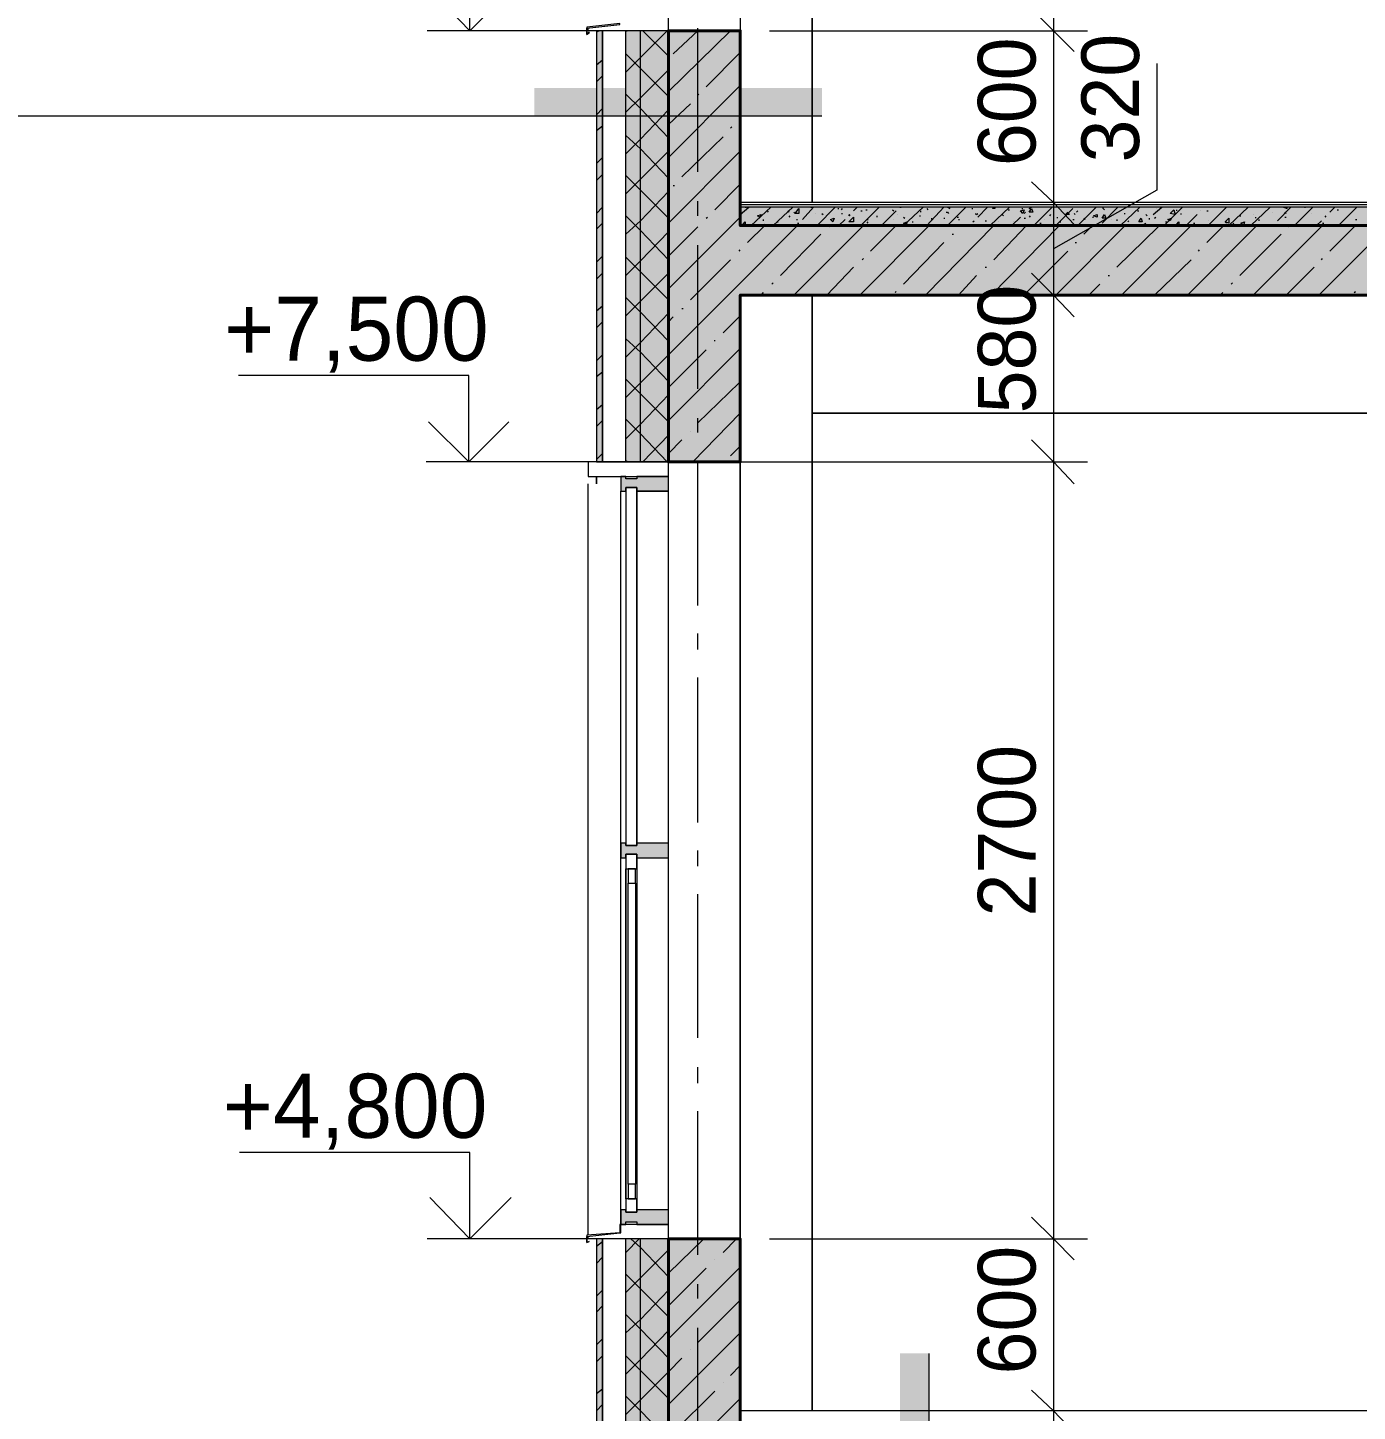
# Model space of a CAD drawing. Header units: millimetres. Extents: x -135211 to 49383, y -8033 to 228499.
# Drawn here: x -105773 to -101153, y 52855 to 57664 of the extents above; entities that cross this region are included whole.
import ezdxf

# ---------------------------------------------------------------- set-up
doc = ezdxf.new("R2010")
doc.units = ezdxf.units.MM
doc.layers.add('PDF _Геометрия', color=7, linetype='Continuous', true_color=0x1d1d1d)
doc.layers.add('PDF _Сплошная заливка', color=7, linetype='Continuous', true_color=0xffffff)
doc.layers.add('PDF _Текст', color=7, linetype='Continuous')

msp = doc.modelspace()

# ---------------------------------------------------------------- hatches: boundary and pattern name
at = {"layer": 'PDF _Сплошная заливка', "transparency": 33554559}
h = msp.add_hatch(color=256, dxfattribs=at)
h.paths.add_polyline_path([(-103775.1, 53454.1), (-103796.3, 53454.1), (-103796.3, 51955.6), (-103775.1, 51955.6)])
h.paths.add_polyline_path([(-103796.3, 60354), (-103775.1, 60354), (-103775.1, 62474.8), (-103796.3, 62474.8)])
h.paths.add_polyline_path([(-103796.3, 56154.8), (-103775.1, 56154.8), (-103775.1, 57653.3), (-103796.3, 57653.3)])
h = msp.add_hatch(color=256, dxfattribs=at)
h.paths.add_polyline_path([(-103643.9, 53454.1), (-103694.7, 53454.1), (-103694.7, 52133.4), (-103643.9, 52133.4)])
h.paths.add_polyline_path([(-103694.7, 60354), (-103643.9, 60354), (-103643.9, 62373.2), (-103694.7, 62373.2)])
h.paths.add_polyline_path([(-103694.7, 56154.8), (-103643.9, 56154.8), (-103643.9, 57653.3), (-103694.7, 57653.3)])
h = msp.add_hatch(color=256, dxfattribs=at)
h.paths.add_polyline_path([(-103546.5, 53454.1), (-103643.9, 53454.1), (-103643.9, 52133.4), (-103546.5, 52133.4)])
h.paths.add_polyline_path([(-103643.9, 60354), (-103546.5, 60354), (-103546.5, 62373.2), (-103643.9, 62373.2)])
h.paths.add_polyline_path([(-103643.9, 56154.8), (-103546.5, 56154.8), (-103546.5, 57653.3), (-103643.9, 57653.3)])
h = msp.add_hatch(color=256, dxfattribs=at)
h.paths.add_polyline_path([(-93497.2, 56734.7), (-93497.2, 56975.8), (-103546.2, 56975.8), (-103546.2, 56734.7)])
h.paths.add_polyline_path([(-9652.8, 56734.7), (-9652.8, 56975.8), (-22999.7, 56975.8), (-22999.7, 56734.7)])
h.paths.add_polyline_path([(-23351, 56734.7), (-23351, 56975.8), (-26352.2, 56975.8), (-26352.2, 56734.7)])
h.paths.add_polyline_path([(-26398.8, 56734.7), (-26398.8, 56975.8), (-44097.3, 56975.8), (-44097.3, 56734.7)])
h.paths.add_polyline_path([(-45350.3, 56734.7), (-45350.3, 56975.8), (-50899.8, 56975.8), (-50899.8, 56734.7)])
for points in [[(-103656.6, 56065.9), (-103656.6, 56053.2), (-103546.5, 56053.2), (-103546.5, 56104), (-103656.6, 56104), (-103656.6, 56095.5), (-103694.7, 56095.5), (-103694.7, 56104), (-103711.6, 56104), (-103711.6, 56053.2), (-103694.7, 56053.2), (-103694.7, 56065.9)], [(-103656.6, 54791.7), (-103656.6, 54779), (-103546.5, 54779), (-103546.5, 54829.8), (-103656.6, 54829.8), (-103656.6, 54821.4), (-103694.7, 54821.4), (-103694.7, 54829.8), (-103711.6, 54829.8), (-103711.6, 54779), (-103694.7, 54779), (-103694.7, 54791.7)], [(-103656.6, 53513.4), (-103656.6, 53504.9), (-103546.5, 53504.9), (-103546.5, 53555.7), (-103656.6, 53555.7), (-103656.6, 53547.2), (-103694.7, 53547.2), (-103694.7, 53555.7), (-103711.6, 53555.7), (-103711.6, 53504.9), (-103694.7, 53504.9), (-103694.7, 53513.4)]]:
    msp.add_hatch(color=7, dxfattribs=at).paths.add_polyline_path(points)

# ---------------------------------------------------------------- linework, layer by layer
at = {"layer": 'PDF _Геометрия', "color": 7, "lineweight": 9}
for points in [[(-102208.9, 61056.7), (-102208.9, 60354), (-102208.9, 57653.3), (-102208.9, 57056.4), (-102208.9, 56734.7), (-102208.9, 56154.8), (-102208.9, 53454.1), (-102208.9, 52734.5)], [(-103047, 60354), (-103047, 57056.4), (-103047, 60933.9)], [(-103546.5, 60354), (-103296.8, 60354), (-103296.8, 57653.3), (-103546.5, 57653.3), (-103825.9, 57653.3), (-103825.9, 57661.8)], [(-103377.2, 57653.3), (-103847.1, 57653.3), (-104236.5, 57653.3), (-104236.5, 57953.8), (-105036.6, 57953.8)], [(-103546.5, 57653.3), (-103546.5, 57704.1)], [(-103444.9, 57162.3), (-103444.9, 57661.8)], [(-104084.1, 57653.3), (-104384.7, 57653.3)], [(-103694.7, 56154.8), (-103694.7, 57653.3)], [(-103643.9, 56154.8), (-103643.9, 57653.3)], [(-103195.2, 57653.3), (-102208.9, 57653.3), (-102090.3, 57653.3)], [(-101849, 57539), (-101849, 57098.8), (-102208.9, 56895.6)], [(-121012.2, 54156.8), (-106010.2, 54156.8), (-106010.2, 57357), (-103013.1, 57357)], [(-103444.9, 57009.9), (-103444.9, 57060.7)], [(-93497.2, 57048), (-96045.5, 57048), (-103296.8, 57048)], [(-93497.2, 57039.5), (-96045.5, 57039.5), (-103296.8, 57039.5)], [(-102103, 57056.4), (-102208.9, 57056.4), (-102331.6, 57056.4)], [(-103444.9, 56408.8), (-103444.9, 56908.3)], [(-96346.1, 56734.7), (-103047, 56734.7), (-103047, 56324.1), (-96346.1, 56324.1), (-103047, 56324.1), (-103047, 52857.2), (-103047, 56734.7)], [(-102103, 56734.7), (-102208.9, 56734.7), (-102331.6, 56734.7)], [(-103436.5, 56154.8), (-103952.9, 56154.8), (-104240.7, 56154.8), (-104240.7, 56455.3), (-105040.8, 56455.3)], [(-103444.9, 56256.4), (-103444.9, 56307.2)], [(-104088.3, 56154.8), (-104388.9, 56154.8)], [(-103546.5, 56154.8), (-103296.8, 56154.8)], [(-103444.9, 55655.3), (-103444.9, 56154.8)], [(-103356, 56154.8), (-102208.9, 56154.8), (-102090.3, 56154.8)], [(-103825.9, 53466.8), (-103825.9, 53530.3), (-103825.9, 54804.4), (-103825.9, 56078.6)], [(-103796.3, 56078.6), (-103796.3, 56104)], [(-103546.5, 53530.3), (-103546.5, 54804.4), (-103546.5, 56078.6)], [(-103546.5, 53504.9), (-103656.6, 53504.9), (-103694.7, 53504.9), (-103711.6, 53504.9), (-103711.6, 54804.4), (-103711.6, 56053.2), (-103694.7, 56053.2), (-103694.7, 54829.8)], [(-103296.8, 53454.1), (-103546.5, 53454.1), (-103546.5, 53504.9), (-103546.5, 54804.4), (-103546.5, 56053.2), (-103656.6, 56053.2), (-103656.6, 54829.8)], [(-103444.9, 55502.9), (-103444.9, 55557.9)], [(-103444.9, 54901.8), (-103444.9, 55405.5)], [(-103660.8, 54740.9), (-103656.6, 54740.9), (-103656.6, 54791.7), (-103694.7, 54791.7), (-103694.7, 54740.9), (-103656.6, 54740.9), (-103656.6, 53593.8), (-103660.8, 53593.8)], [(-103694.7, 54779), (-103694.7, 53555.7)], [(-103656.6, 54779), (-103656.6, 53555.7)], [(-103444.9, 54749.4), (-103444.9, 54804.4)], [(-103686.2, 53593.8), (-103694.7, 53593.8), (-103694.7, 54740.9), (-103686.2, 54740.9)], [(-103444.9, 54152.6), (-103444.9, 54652.1)], [(-103444.9, 53995.9), (-103444.9, 54051)], [(-103444.9, 53399.1), (-103444.9, 53898.6)], [(-103440.7, 53454.1), (-103834.4, 53454.1), (-104236.5, 53454.1), (-104236.5, 53754.6), (-105036.6, 53754.6)], [(-103711.6, 53475.3), (-103715.8, 53475.3), (-103711.6, 53475.3)], [(-104084.1, 53454.1), (-104384.7, 53454.1)], [(-103546.5, 53454.1), (-103825.9, 53454.1), (-103825.9, 53462.6)], [(-103694.7, 52133.4), (-103694.7, 53454.1)], [(-103643.9, 52133.4), (-103643.9, 53454.1)], [(-103195.2, 53454.1), (-102208.9, 53454.1), (-102090.3, 53454.1)], [(-103444.9, 53246.7), (-103444.9, 53297.5)], [(-103444.9, 52645.6), (-103444.9, 53145.1)], [(-118137.9, 35256.1), (-102640.6, 35256.1), (-102640.6, 38054.2), (-102640.6, 53056.2)], [(-102103, 52857.2), (-102208.9, 52857.2), (-102331.6, 52857.2)]]:
    msp.add_lwpolyline(points, dxfattribs=at)
at = {"layer": 'PDF _Геометрия', "color": 7, "lineweight": 18}
for points in [[(-104092.6, 57797.2), (-104236.5, 57653.3), (-104376.2, 57797.2)], [(-102136.9, 57581.3), (-102208.9, 57653.3), (-102285.1, 57729.5)], [(-102136.9, 56980.2), (-102208.9, 57056.4), (-102285.1, 57128.4)], [(-102136.9, 56658.5), (-102208.9, 56734.7), (-102285.1, 56810.9)], [(-104101, 56294.5), (-104240.7, 56154.8), (-104380.4, 56294.5)], [(-102136.9, 56078.6), (-102208.9, 56154.8), (-102285.1, 56231)], [(-104092.6, 53598), (-104236.5, 53454.1), (-104376.2, 53598)], [(-102136.9, 53382.1), (-102208.9, 53454.1), (-102285.1, 53530.3)], [(-102136.9, 52781), (-102208.9, 52857.2), (-102285.1, 52929.2)]]:
    msp.add_lwpolyline(points, dxfattribs=at)
at = {"layer": 'PDF _Геометрия', "color": 7, "lineweight": 9}
for points in [[(-103715.8, 57678.7), (-103830.1, 57666), (-103830.1, 57640.6), (-103821.7, 57644.8), (-103821.7, 57649.1), (-103830.1, 57640.6), (-103830.1, 57661.8), (-103715.8, 57674.5)], [(-103775.1, 57653.3), (-103796.3, 57653.3), (-103796.3, 56154.8), (-103775.1, 56154.8)], [(-103775.1, 56154.8), (-103694.7, 56154.8), (-103643.9, 56154.8), (-103546.5, 56154.8), (-103546.5, 57653.3), (-103643.9, 57653.3), (-103694.7, 57653.3), (-103775.1, 57653.3)], [(-103296.8, 56976), (-96045.5, 56976), (-96045.5, 57039.5), (-96045.5, 57048), (-96045.5, 57056.4), (-103296.8, 57056.4), (-103296.8, 57048), (-103296.8, 57039.5)], [(-103296.8, 53454.1), (-103296.8, 56154.8)], [(-103796.3, 56104), (-103796.3, 56078.6)], [(-103796.3, 56104), (-103796.3, 56078.6)], [(-103656.6, 54821.4), (-103656.6, 56065.9), (-103694.7, 56065.9), (-103694.7, 54821.4)], [(-103686.2, 53644.6), (-103686.2, 54690.2), (-103660.8, 54690.2), (-103660.8, 54740.9), (-103686.2, 54740.9), (-103686.2, 54690.2), (-103660.8, 54690.2), (-103660.8, 53644.6)], [(-103660.8, 53593.8), (-103660.8, 53644.6), (-103686.2, 53644.6), (-103686.2, 53593.8)], [(-103656.6, 53547.2), (-103656.6, 53593.8), (-103694.7, 53593.8), (-103694.7, 53547.2)], [(-103715.8, 53475.3), (-103830.1, 53466.8), (-103830.1, 53441.4), (-103821.7, 53445.6), (-103830.1, 53441.4), (-103830.1, 53462.6)], [(-103715.8, 53504.9), (-103715.8, 53475.3), (-103711.6, 53475.3), (-103711.6, 53504.9)], [(-103775.1, 53454.1), (-103796.3, 53454.1), (-103796.3, 51955.6), (-103775.1, 51955.6), (-103775.1, 52133.4)], [(-103775.1, 52133.4), (-103694.7, 52133.4), (-103643.9, 52133.4), (-103546.5, 52133.4), (-103546.5, 53454.1), (-103643.9, 53454.1), (-103694.7, 53454.1), (-103775.1, 53454.1)], [(-103296.8, 52776.8), (-95546, 52776.8), (-95546, 52840.3), (-95546, 52848.8), (-95546, 52857.2), (-103296.8, 52857.2), (-103296.8, 52848.8), (-103296.8, 52840.3)]]:
    msp.add_lwpolyline(points, close=True, dxfattribs=at)
at = {"layer": 'PDF _Геометрия', "lineweight": 9}
for points in [[(-103796.3, 57649.1), (-103787.8, 57653.3)], [(-103694.7, 57509.4), (-103643.9, 57560.2), (-103550.7, 57653.3)], [(-103694.7, 57653.3), (-103690.4, 57653.3)], [(-103546.5, 57564.4), (-103635.4, 57653.3)], [(-103546.5, 57441.6), (-103330.6, 57653.3)], [(-103529.6, 57572.9), (-103444.9, 57653.3)], [(-103546.5, 57424.7), (-103643.9, 57522.1), (-103694.7, 57572.9)], [(-103415.3, 57458.6), (-103296.8, 57577.1)], [(-103796.3, 57534.8), (-103775.1, 57551.7)], [(-103694.7, 57369.7), (-103643.9, 57420.5), (-103546.5, 57517.8)], [(-103796.3, 57475.5), (-103775.1, 57496.7)], [(-103546.5, 57280.8), (-103643.9, 57382.4), (-103694.7, 57433.2)], [(-103546.5, 57213.1), (-103296.8, 57462.8)], [(-103444.9, 57428.9), (-103440.7, 57433.2)], [(-103796.3, 57361.2), (-103775.1, 57382.4)], [(-103694.7, 57225.8), (-103643.9, 57276.6), (-103546.5, 57378.2)], [(-103546.5, 57327.4), (-103470.3, 57399.3)], [(-103796.3, 57306.2), (-103775.1, 57323.1)], [(-103301, 57344.3), (-103296.8, 57348.5)], [(-103546.5, 57141.1), (-103643.9, 57242.7), (-103694.7, 57289.3)], [(-103499.9, 57145.3), (-103356, 57285)], [(-103330.6, 57314.7), (-103326.4, 57318.9)], [(-103694.7, 57086.1), (-103643.9, 57136.9), (-103546.5, 57234.2)], [(-103546.5, 56984.5), (-103296.8, 57234.2)], [(-103796.3, 57191.9), (-103775.1, 57213.1)], [(-103796.3, 57132.6), (-103775.1, 57153.8)], [(-103546.5, 57001.4), (-103643.9, 57098.8), (-103694.7, 57149.6)], [(-103694.7, 56946.4), (-103643.9, 56992.9), (-103546.5, 57094.5)], [(-103529.6, 57115.7), (-103525.3, 57115.7)], [(-103385.7, 57031), (-103296.8, 57119.9)], [(-103796.3, 57018.3), (-103775.1, 57039.5)], [(-103296.8, 57014.1), (-103267.1, 57039.5)], [(-103279.8, 57039.5), (-103275.6, 57039.5)], [(-103258.7, 56976), (-103190.9, 57039.5)], [(-103182.5, 56976), (-103114.7, 57039.5)], [(-103080.9, 56997.2), (-103042.8, 57039.5)], [(-103051.2, 57039.5), (-103047, 57039.5)], [(-103030.1, 56976), (-102966.6, 57039.5)], [(-102958.1, 57035.3), (-102953.9, 57035.3)], [(-102945.4, 57031), (-102941.2, 57035.3)], [(-102903.1, 57026.8), (-102890.4, 57039.5)], [(-102877.7, 56976), (-102814.2, 57039.5)], [(-102742.2, 57039.5), (-102738, 57039.5)], [(-102729.5, 56976), (-102661.8, 57039.5)], [(-102649.1, 56976), (-102589.8, 57039.5)], [(-102649.1, 57035.3), (-102644.9, 57031)], [(-102577.1, 56976), (-102513.6, 57039.5)], [(-102577.1, 57039.5), (-102577.1, 57039.5)], [(-102577.1, 57039.5), (-102568.7, 57035.3), (-102568.7, 57039.5)], [(-102492.5, 57035.3), (-102488.2, 57035.3)], [(-102471.3, 57005.6), (-102437.4, 57039.5)], [(-102429, 56976), (-102361.3, 57039.5)], [(-102412, 57039.5), (-102412, 57035.3), (-102420.5, 57035.3), (-102416.3, 57039.5)], [(-102318.9, 57035.3), (-102314.7, 57035.3)], [(-102293.5, 57035.3), (-102285.1, 57039.5)], [(-102276.6, 56976), (-102213.1, 57039.5)], [(-102200.4, 56976), (-102141.1, 57035.3)], [(-102124.2, 56976), (-102060.7, 57039.5)], [(-102039.5, 56984.5), (-101984.5, 57039.5)], [(-102031.1, 57031), (-102035.3, 57035.3), (-102035.3, 57039.5)], [(-101976, 56976), (-101908.3, 57039.5)], [(-101861.7, 57014.1), (-101832.1, 57039.5)], [(-101849, 57035.3), (-101849, 57035.3)], [(-101823.7, 56976), (-101760.2, 57039.5)], [(-101671.3, 56976), (-101607.8, 57039.5)], [(-101599.3, 56976), (-101531.6, 57039.5)], [(-101582.4, 57039.5), (-101582.4, 57039.5)], [(-101523.1, 56976), (-101455.4, 57039.5)], [(-101430, 56992.9), (-101383.4, 57039.5)], [(-101408.8, 57039.5), (-101396.1, 57035.3), (-101396.1, 57039.5)], [(-101370.7, 56976), (-101307.2, 57039.5)], [(-101336.8, 57039.5), (-101332.6, 57039.5)], [(-101298.7, 57039.5), (-101298.7, 57039.5)], [(-101248, 57022.6), (-101231, 57039.5)], [(-101218.3, 56976), (-101154.8, 57039.5)], [(-103796.3, 56963.3), (-103775.1, 56984.5)], [(-103546.5, 56857.5), (-103643.9, 56959.1), (-103694.7, 57009.9)], [(-103546.5, 56755.9), (-103326.4, 56976), (-103296.8, 57005.6)], [(-103415.3, 57001.4), (-103411.1, 57005.6)], [(-103233.3, 57005.6), (-103233.3, 57005.6)], [(-103216.3, 56992.9), (-103216.3, 56997.2)], [(-103212.1, 56984.5), (-103212.1, 56984.5)], [(-103203.6, 57026.8), (-103199.4, 57022.6)], [(-103169.8, 56988.7), (-103165.5, 56988.7)], [(-103131.7, 57026.8), (-103127.4, 57022.6)], [(-103127.4, 57005.6), (-103123.2, 57009.9)], [(-103110.5, 57022.6), (-103106.3, 57018.3)], [(-103102, 56997.2), (-103097.8, 56997.2)], [(-103097.8, 56984.5), (-103093.6, 56984.5)], [(-103034.3, 57018.3), (-103034.3, 57018.3)], [(-103013.1, 57018.3), (-103008.9, 57014.1)], [(-102987.7, 57014.1), (-102987.7, 57014.1)], [(-102953.9, 56976), (-102932.7, 56997.2)], [(-102945.4, 57018.3), (-102941.2, 57018.3)], [(-102920, 57009.9), (-102915.8, 57014.1)], [(-102920, 57014.1), (-102915.8, 57009.9)], [(-102877.7, 57026.8), (-102873.5, 57026.8)], [(-102860.8, 57031), (-102856.5, 57031)], [(-102856.5, 56997.2), (-102852.3, 56997.2)], [(-102856.5, 56984.5), (-102852.3, 56988.7)], [(-102822.7, 57009.9), (-102822.7, 57005.6)], [(-102805.7, 56976), (-102754.9, 57026.8)], [(-102767.6, 57031), (-102763.4, 57026.8)], [(-102763.4, 56997.2), (-102763.4, 56997.2)], [(-102750.7, 57014.1), (-102750.7, 57014.1)], [(-102729.5, 57005.6), (-102725.3, 57001.4)], [(-102699.9, 56988.7), (-102695.7, 56988.7)], [(-102674.5, 57009.9), (-102670.3, 57009.9)], [(-102670.3, 57026.8), (-102670.3, 57022.6)], [(-102632.2, 57001.4), (-102632.2, 56997.2)], [(-102589.8, 57001.4), (-102585.6, 57001.4)], [(-102581.4, 57022.6), (-102577.1, 57022.6), (-102572.9, 57018.3)], [(-102543.3, 57005.6), (-102539, 57005.6)], [(-102539, 56997.2), (-102534.8, 56997.2)], [(-102488.2, 56988.7), (-102484, 56992.9)], [(-102479.8, 57018.3), (-102479.8, 57014.1)], [(-102475.5, 57014.1), (-102471.3, 57018.3)], [(-102445.9, 56992.9), (-102441.7, 56992.9)], [(-102399.3, 56988.7), (-102399.3, 56988.7)], [(-102386.6, 57014.1), (-102382.4, 57009.9)], [(-102365.5, 57031), (-102361.3, 57031)], [(-102352.8, 56976), (-102323.2, 57005.6)], [(-102348.6, 56988.7), (-102348.6, 56988.7)], [(-102310.5, 57018.3), (-102306.2, 57022.6)], [(-102310.5, 57001.4), (-102306.2, 57001.4)], [(-102293.5, 57009.9), (-102289.3, 57005.6)], [(-102255.4, 56984.5), (-102251.2, 56984.5)], [(-102238.5, 56997.2), (-102238.5, 56997.2)], [(-102221.6, 57009.9), (-102217.3, 57014.1)], [(-102196.2, 57005.6), (-102196.2, 57001.4)], [(-102187.7, 56988.7), (-102183.5, 56988.7)], [(-102141.1, 56997.2), (-102136.9, 56997.2)], [(-102136.9, 57018.3), (-102132.7, 57014.1)], [(-102128.4, 57022.6), (-102124.2, 57026.8)], [(-102103, 57001.4), (-102098.8, 56997.2)], [(-102073.4, 57005.6), (-102069.2, 57005.6)], [(-102005.7, 56997.2), (-102005.7, 56997.2)], [(-101988.7, 56997.2), (-101988.7, 56992.9)], [(-101963.3, 57018.3), (-101959.1, 57018.3)], [(-101950.6, 56988.7), (-101946.4, 56992.9)], [(-101916.8, 57026.8), (-101912.5, 57026.8)], [(-101912.5, 56992.9), (-101908.3, 56992.9)], [(-101899.8, 56976), (-101887.1, 56984.5)], [(-101887.1, 57014.1), (-101882.9, 57009.9)], [(-101874.4, 56997.2), (-101874.4, 57001.4)], [(-101857.5, 57001.4), (-101853.3, 57005.6)], [(-101819.4, 56988.7), (-101815.2, 56988.7)], [(-101781.3, 57031), (-101781.3, 57026.8)], [(-101764.4, 57014.1), (-101764.4, 57018.3)], [(-101747.5, 56976), (-101709.4, 57014.1)], [(-101739, 56984.5), (-101739, 56984.5)], [(-101722.1, 56984.5), (-101717.8, 56984.5)], [(-101696.7, 57026.8), (-101696.7, 57026.8)], [(-101675.5, 57026.8), (-101671.3, 57026.8)], [(-101671.3, 56992.9), (-101671.3, 56992.9)], [(-101612, 56988.7), (-101607.8, 56984.5)], [(-101586.6, 56980.2), (-101582.4, 56984.5)], [(-101561.2, 57009.9), (-101557, 57009.9)], [(-101514.6, 57014.1), (-101514.6, 57014.1)], [(-101506.2, 57005.6), (-101506.2, 57001.4)], [(-101493.5, 56992.9), (-101493.5, 56997.2)], [(-101446.9, 57022.6), (-101446.9, 57022.6)], [(-101404.6, 57022.6), (-101400.3, 57018.3)], [(-101404.6, 57005.6), (-101400.3, 57005.6)], [(-101311.4, 57018.3), (-101311.4, 57018.3)], [(-101294.5, 56976), (-101277.6, 56992.9)], [(-101273.4, 56984.5), (-101269.1, 56984.5)], [(-101264.9, 57005.6), (-101260.7, 57009.9)], [(-101222.6, 57031), (-101218.3, 57031)], [(-101159.1, 56997.2), (-101154.8, 56997.2)], [(-103694.7, 56379.1), (-103643.9, 56429.9), (-103546.5, 56527.3), (-103339.1, 56734.7), (-103097.8, 56976)], [(-103694.7, 56802.5), (-103643.9, 56853.3), (-103546.5, 56954.8)], [(-103546.5, 56870.2), (-103444.9, 56971.8)], [(-103271.4, 56916.7), (-103212.1, 56976)], [(-103157.1, 56976), (-103152.8, 56980.2), (-103152.8, 56976)], [(-103157.1, 56802.5), (-103017.4, 56946.4)], [(-103110.5, 56734.7), (-102869.2, 56976)], [(-102987.7, 56971.8), (-102983.5, 56976)], [(-102958.1, 56980.2), (-102958.1, 56980.2)], [(-102881.9, 56734.7), (-102640.6, 56976)], [(-102843.8, 56887.1), (-102754.9, 56976)], [(-102767.6, 56976), (-102763.4, 56980.2)], [(-102712.6, 56976), (-102712.6, 56976)], [(-102712.6, 56976), (-102712.6, 56976)], [(-102653.3, 56734.7), (-102416.3, 56976)], [(-102560.2, 56946.4), (-102556, 56946.4)], [(-102530.6, 56971.8), (-102530.6, 56976)], [(-102500.9, 56976), (-102500.9, 56976)], [(-102492.5, 56976), (-102492.5, 56976)], [(-102424.7, 56734.7), (-102187.7, 56976)], [(-102416.3, 56857.5), (-102302, 56976)], [(-102344.3, 56980.2), (-102340.1, 56980.2)], [(-102297.8, 56976), (-102293.5, 56976)], [(-102200.4, 56734.7), (-101959.1, 56976)], [(-102158.1, 56980.2), (-102158.1, 56980.2)], [(-102103, 56946.4), (-102073.4, 56976)], [(-102094.6, 56976), (-102090.3, 56976)], [(-102064.9, 56976), (-102060.7, 56976)], [(-102039.5, 56976), (-102035.3, 56980.2)], [(-101988.7, 56832.1), (-101844.8, 56971.8)], [(-101971.8, 56734.7), (-101730.5, 56976)], [(-101785.6, 56980.2), (-101781.3, 56980.2)], [(-101743.2, 56734.7), (-101501.9, 56976)], [(-101675.5, 56916.7), (-101616.2, 56976)], [(-101650.1, 56976), (-101645.9, 56980.2), (-101645.9, 56976)], [(-101628.9, 56980.2), (-101624.7, 56980.2)], [(-101561.2, 56802.5), (-101417.3, 56946.4)], [(-101531.6, 56976), (-101531.6, 56976)], [(-101514.6, 56734.7), (-101273.4, 56976)], [(-101442.7, 56976), (-101442.7, 56980.2)], [(-101391.9, 56971.8), (-101387.6, 56976)], [(-101286.1, 56734.7), (-101044.8, 56976)], [(-101248, 56887.1), (-101159.1, 56976)], [(-103301, 56887.1), (-103296.8, 56891.3)], [(-102729.5, 56772.8), (-102589.8, 56916.7)], [(-102132.7, 56916.7), (-102128.4, 56916.7)], [(-101705.1, 56887.1), (-101700.9, 56891.3)], [(-103796.3, 56849), (-103775.1, 56870.2)], [(-103546.5, 56717.8), (-103643.9, 56815.2), (-103694.7, 56866)], [(-103470.3, 56717.8), (-103453.4, 56734.7), (-103330.6, 56857.5)], [(-102873.5, 56857.5), (-102869.2, 56861.7)], [(-102302, 56743.2), (-102158.1, 56887.1)], [(-101857.5, 56734.7), (-101730.5, 56857.5)], [(-101277.6, 56857.5), (-101273.4, 56861.7)], [(-103796.3, 56789.8), (-103775.1, 56810.9)], [(-103694.7, 56662.8), (-103643.9, 56713.6), (-103546.5, 56810.9)], [(-102996.2, 56734.7), (-102903.1, 56832.1)], [(-102539, 56734.7), (-102475.5, 56802.5)], [(-102445.9, 56832.1), (-102441.7, 56832.1)], [(-102018.4, 56802.5), (-102014.1, 56802.5)], [(-101400.3, 56734.7), (-101303, 56832.1)], [(-103186.7, 56772.8), (-103182.5, 56777.1)], [(-102759.2, 56743.2), (-102754.9, 56747.4)], [(-102086.1, 56734.7), (-102048, 56772.8)], [(-101590.8, 56772.8), (-101586.6, 56777.1)], [(-101163.3, 56743.2), (-101159.1, 56747.4)], [(-103796.3, 56679.7), (-103775.1, 56696.6)], [(-103546.5, 56573.9), (-103643.9, 56675.5), (-103694.7, 56726.3)], [(-103224.8, 56734.7), (-103216.3, 56743.2)], [(-101628.9, 56734.7), (-101620.5, 56743.2)], [(-103694.7, 56518.8), (-103643.9, 56569.6), (-103546.5, 56671.2)], [(-103546.5, 56641.6), (-103529.6, 56658.5)], [(-103499.9, 56688.2), (-103495.7, 56688.2)], [(-103356, 56603.5), (-103296.8, 56662.8)], [(-103796.3, 56620.4), (-103775.1, 56641.6)], [(-103546.5, 56434.2), (-103643.9, 56535.8), (-103694.7, 56582.3)], [(-103385.7, 56573.9), (-103385.7, 56578.1)], [(-103796.3, 56506.1), (-103775.1, 56527.3)], [(-103546.5, 56298.7), (-103296.8, 56548.5)], [(-103546.5, 56413), (-103415.3, 56544.2)], [(-103796.3, 56451.1), (-103775.1, 56468)], [(-103546.5, 56294.5), (-103643.9, 56391.8), (-103694.7, 56442.6)], [(-103444.9, 56290.3), (-103301, 56429.9)], [(-103694.7, 56235.2), (-103643.9, 56286), (-103546.5, 56387.6)], [(-103796.3, 56336.8), (-103775.1, 56353.7)], [(-103461.8, 56154.8), (-103296.8, 56324.1)], [(-103796.3, 56277.6), (-103775.1, 56298.7)], [(-103550.7, 56154.8), (-103643.9, 56252.2), (-103694.7, 56303)], [(-103635.4, 56154.8), (-103546.5, 56247.9)], [(-103546.5, 56184.4), (-103499.9, 56231)], [(-103470.3, 56260.6), (-103470.3, 56260.6)], [(-103796.3, 56163.3), (-103775.1, 56184.4)], [(-103330.6, 56176), (-103296.8, 56209.8)], [(-103690.4, 56154.8), (-103694.7, 56159)], [(-103796.3, 53428.7), (-103775.1, 53445.6)], [(-103694.7, 53407.5), (-103648.1, 53454.1)], [(-103546.5, 53322.9), (-103643.9, 53424.5), (-103677.7, 53454.1)], [(-103546.5, 53335.6), (-103423.8, 53454.1)], [(-103546.5, 53449.9), (-103538, 53454.1)], [(-103356, 53407.5), (-103309.5, 53454.1)], [(-103796.3, 53369.4), (-103775.1, 53390.6)], [(-103694.7, 53267.8), (-103643.9, 53318.6), (-103546.5, 53416)], [(-103385.7, 53382.1), (-103385.7, 53382.1)], [(-103546.5, 53183.2), (-103643.9, 53280.5), (-103694.7, 53331.3)], [(-103546.5, 53107), (-103296.8, 53356.7)], [(-103546.5, 53221.3), (-103415.3, 53352.5)], [(-103796.3, 53255.1), (-103775.1, 53276.3)], [(-103694.7, 53128.1), (-103643.9, 53174.7), (-103546.5, 53276.3)], [(-103444.9, 53094.3), (-103301, 53238.2)], [(-103796.3, 53200.1), (-103775.1, 53221.3)], [(-103546.5, 53039.3), (-103643.9, 53140.8), (-103694.7, 53191.6)], [(-103796.3, 53085.8), (-103775.1, 53107)], [(-103694.7, 52984.2), (-103643.9, 53035), (-103546.5, 53136.6)], [(-103546.5, 52878.4), (-103296.8, 53128.1)], [(-103796.3, 53026.6), (-103775.1, 53047.7)], [(-103546.5, 52899.6), (-103643.9, 52996.9), (-103694.7, 53047.7)], [(-103470.3, 53068.9), (-103470.3, 53068.9)], [(-103694.7, 52844.5), (-103643.9, 52895.3), (-103546.5, 52992.7), (-103499.9, 53039.3)], [(-103330.6, 52980), (-103296.8, 53013.9)], [(-103356, 52954.6), (-103356, 52954.6)], [(-103796.3, 52916.5), (-103775.1, 52933.4)], [(-103546.5, 52755.6), (-103643.9, 52857.2), (-103694.7, 52908)], [(-103546.5, 52649.8), (-103419.5, 52776.8), (-103296.8, 52899.6)], [(-103529.6, 52781), (-103385.7, 52925)], [(-103796.3, 52857.2), (-103775.1, 52878.4)]]:
    msp.add_lwpolyline(points, dxfattribs=at)
at = {"layer": 'PDF _Геометрия', "color": 7, "lineweight": 40}
msp.add_lwpolyline([(-93497.2, 56734.7), (-93497.2, 56976), (-103296.8, 56976), (-103296.8, 57653.3), (-103546.5, 57653.3), (-103546.5, 56976), (-103546.5, 56734.7), (-103546.5, 56154.8), (-103296.8, 56154.8), (-103296.8, 56734.7), (-93747, 56734.7), (-93747, 56324.1), (-93497.2, 56324.1)], close=True, dxfattribs=at)
at = {"layer": 'PDF _Геометрия', "lineweight": 9}
for points in [[(-103093.6, 57018.3), (-103106.3, 57018.3), (-103093.6, 57035.3)], [(-102285.1, 57035.3), (-102280.8, 57022.6), (-102293.5, 57022.6)], [(-103279.8, 56988.7), (-103279.8, 56980.2), (-103288.3, 56980.2)], [(-103224.8, 57014.1), (-103229, 57005.6), (-103237.5, 57009.9)], [(-102970.8, 57001.4), (-102975, 56988.7), (-102983.5, 56997.2)], [(-102903.1, 56988.7), (-102920, 56988.7), (-102903.1, 57005.6)], [(-102716.8, 56988.7), (-102721.1, 56976), (-102729.5, 56984.5)], [(-102310.5, 57031), (-102314.7, 57018.3), (-102323.2, 57026.8)], [(-102158.1, 57022.6), (-102153.8, 57014.1), (-102166.5, 57014.1)], [(-102056.5, 57014.1), (-102056.5, 57005.6), (-102069.2, 57009.9)], [(-102031.1, 57014.1), (-102026.8, 57001.4), (-102039.5, 57001.4)], [(-101904.1, 57001.4), (-101899.8, 56988.7), (-101912.5, 56988.7)], [(-101798.3, 57001.4), (-101802.5, 56992.9), (-101811, 56997.2)], [(-101785.6, 57014.1), (-101802.5, 57018.3), (-101789.8, 57031)], [(-101772.9, 56988.7), (-101772.9, 56980.2), (-101781.3, 56980.2)], [(-101599.3, 56984.5), (-101612, 56988.7), (-101599.3, 57001.4)], [(-101544.3, 56988.7), (-101548.5, 56976), (-101557, 56984.5)]]:
    msp.add_lwpolyline(points, close=True, dxfattribs=at)
at = {"layer": 'PDF _Геометрия', "color": 7, "lineweight": 20}
for points in [[(-103825.9, 56154.8), (-103825.9, 56104), (-103546.5, 56104), (-103546.5, 56154.8)], [(-103694.7, 56095.5), (-103694.7, 56104), (-103711.6, 56104), (-103711.6, 56053.2), (-103694.7, 56053.2), (-103694.7, 56065.9), (-103656.6, 56065.9), (-103656.6, 56053.2), (-103546.5, 56053.2), (-103546.5, 56104), (-103656.6, 56104), (-103656.6, 56095.5)], [(-103694.7, 54821.4), (-103694.7, 54829.8), (-103711.6, 54829.8), (-103711.6, 54779), (-103694.7, 54779), (-103694.7, 54791.7), (-103656.6, 54791.7), (-103656.6, 54779), (-103546.5, 54779), (-103546.5, 54829.8), (-103656.6, 54829.8), (-103656.6, 54821.4)], [(-103694.7, 53547.2), (-103694.7, 53555.7), (-103711.6, 53555.7), (-103711.6, 53504.9), (-103694.7, 53504.9), (-103694.7, 53513.4), (-103656.6, 53513.4), (-103656.6, 53504.9), (-103546.5, 53504.9), (-103546.5, 53555.7), (-103656.6, 53555.7), (-103656.6, 53547.2)]]:
    msp.add_lwpolyline(points, close=True, dxfattribs=at)
at = {"layer": 'PDF _Геометрия', "color": 7, "lineweight": 40}
msp.add_lwpolyline([(-103296.8, 52776.8), (-103296.8, 53454.1), (-103546.5, 53454.1), (-103546.5, 52776.8)], dxfattribs=at)
at = {"layer": 'PDF _Сплошная заливка', "lineweight": 5, "transparency": 33554559}
for points in [[(-103546.5, 57653.3), (-103546.5, 56976), (-103296.8, 57653.3), (-103296.8, 56976)], [(-103296.8, 57039.5), (-103296.8, 56976), (-96045.5, 57039.5), (-96045.5, 56976)], [(-103546.5, 56734.7), (-103546.5, 56154.8), (-103296.8, 56734.7), (-103296.8, 56154.8)], [(-103546.5, 53454.1), (-103546.5, 52776.8), (-103296.8, 53454.1), (-103296.8, 52776.8)]]:
    msp.add_solid(points, dxfattribs=at)
at = {"layer": 'PDF _Сплошная заливка', "color": 7, "lineweight": 9, "transparency": 33554559}
for points in [[(-104012.1, 57454.3), (-104012.1, 57357), (-103013.1, 57454.3), (-103013.1, 57357)], [(-102742.2, 53056.2), (-102742.2, 51655), (-102640.6, 53056.2), (-102640.6, 51655)]]:
    msp.add_solid(points, dxfattribs=at)

# ---------------------------------------------------------------- texts
at = {"layer": 'PDF _Текст', "char_height": 200.42, "attachment_point": 4, "rotation": 90, "style": ''}
for s, insert in [('320', (-102009.9, 57195.4)), ('600', (-102369.7, 57182.7)), ('580', (-102369.7, 56323.3)), ('2700', (-102369.7, 54575)), ('600', (-102369.7, 52983.3))]:
    msp.add_mtext(s, dxfattribs=dict(at, insert=insert))
at = {"layer": 'PDF _Текст', "attachment_point": 4, "style": ''}
for s, insert, char_height in [('+7,500', (-105090.4, 56597.1), 222.7), ('Минераловатный утеплитель (наружный слой) ТЕХНОВЕНТ ОПТИМА (или аналог)', (-120910.1, 55975.3), 280.262), ('Минераловатный утеплитель (внутренний слой) ТЕХНОВЕНТ Н ПРОФ (или аналог)', (-120910.1, 55179.4), 280.262), ('+4,800', (-105094.7, 53896.3), 222.7)]:
    msp.add_mtext(s, dxfattribs=dict(at, insert=insert, char_height=char_height))

doc.saveas('drawing.dxf')
